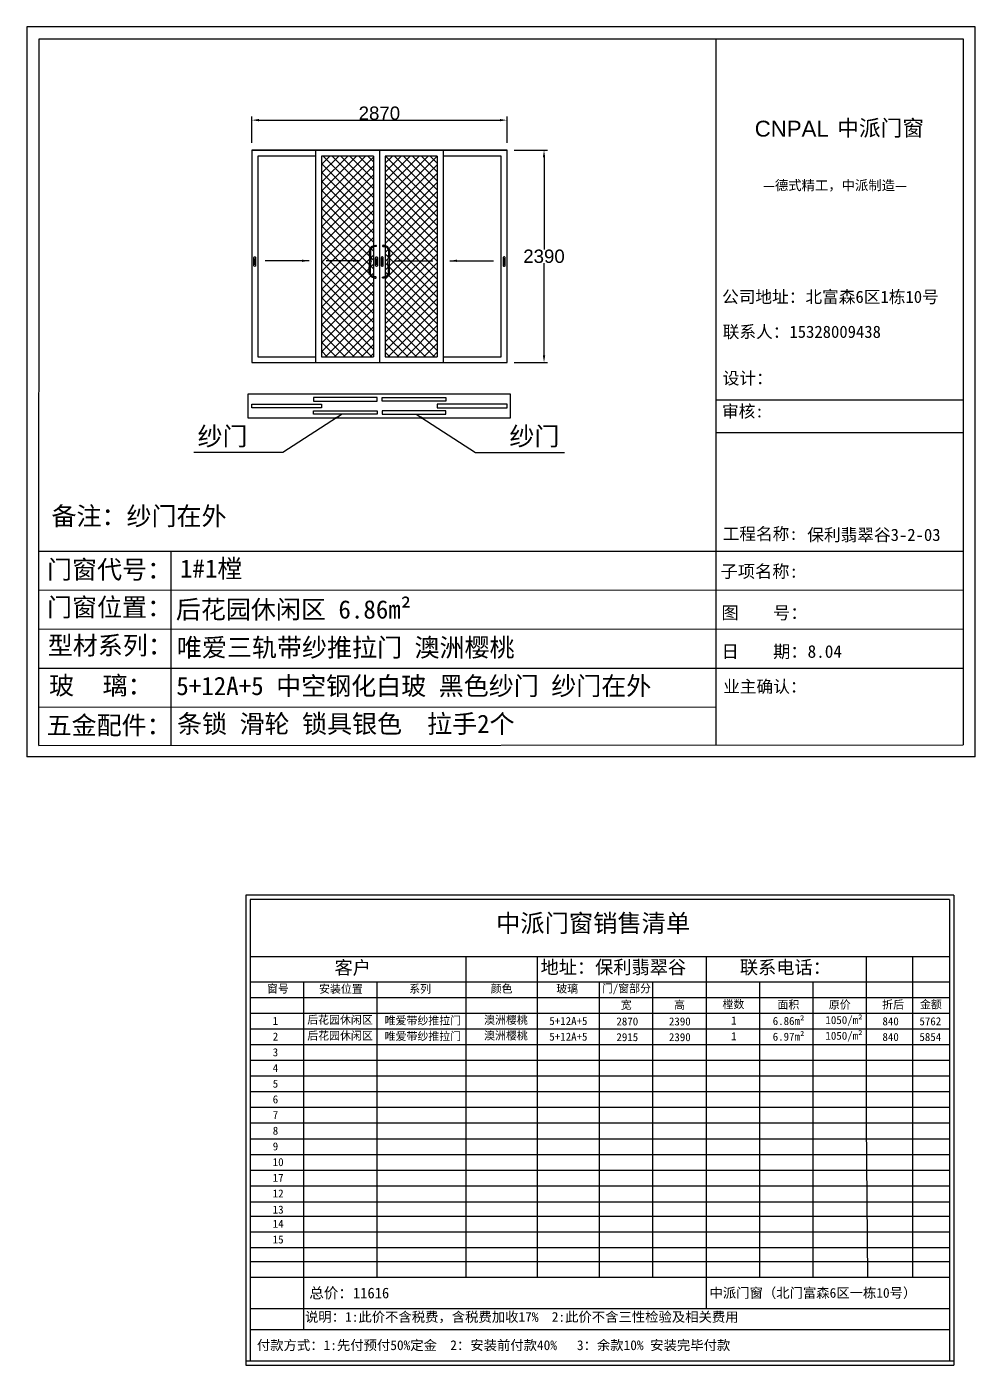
# Model space of a CAD drawing. Header units: inches. Extents: x -138455 to 599497, y -747149 to 13167.
# Drawn here: x 451508 to 462172, y -273852 to -258799 of the extents above; entities that cross this region are included whole.
import ezdxf

# ---------------------------------------------------------------- set-up
doc = ezdxf.new("R2010")
doc.units = ezdxf.units.IN
doc.header["$MEASUREMENT"] = 0
doc.header["$PDMODE"] = 35
doc.header["$PDSIZE"] = -3
doc.layers.add('0 @ 1', color=7, linetype='Continuous')
doc.styles.add('Annotative', font='arialbd.ttf')
doc.styles.add('MtXpl_', font='')
doc.styles.get("Standard").update_dxf_attribs({"font": 'arial.ttf'})
doc.styles.get('MtXpl_').set_extended_font_data('SimSun')
doc.dimstyles.get("Standard").update_dxf_attribs({"dimtxt": 80, "dimasz": 70, "dimexe": 40, "dimexo": 80, "dimgap": 0, "dimtad": 1, "dimtih": 1, "dimtoh": 1, "dimdec": 0, "dimzin": 0, "dimdsep": 46, "dimtxsty": 'Standard', "dimcen": 0.09, "dimadec": 0, "dimazin": 0, "dimtfac": 1, "dimtdec": 0, "dimtofl": 0, "dimtmove": 0, "dimatfit": 3, "dimfxl": 0, "dimtolj": 1, "dimtzin": 0, "dimarcsym": 0})
pattern_1 = [(45, (338187.57, -143299.034), (-50.232586, 50.232586), []), (135, (338187.57, -143299.034), (-50.232586, -50.232586), [])]

# ---------------------------------------------------------------- blocks, each defined once
blk = doc.blocks.new('*D1088')
at = {"color": 0, "lineweight": -2, "transparency": 16777216}
for p, q in [((454038, -260106), (454038, -259809)), ((456908, -260106), (456908, -259809)), ((454118, -259849), (456828, -259849))]:
    blk.add_line(p, q, dxfattribs=at)
at = {"color": 0, "transparency": 16777216}
for points in [[(454118, -259836), (454118, -259862), (454038, -259849)], [(456828, -259836), (456828, -259862), (456908, -259849)]]:
    blk.add_solid(points, dxfattribs=at)
at = {"layer": 'Defpoints', "color": 0, "transparency": 16777216}
for p in [(456908, -259849), (454038, -260186), (456908, -260186)]:
    blk.add_point(p, dxfattribs=at)
at = {"color": 0, "transparency": 16777216, "insert": (455473, -259772), "char_height": 150, "attachment_point": 5}
blk.add_mtext('\\A1;2870', dxfattribs=at)
blk = doc.blocks.new('*D1089')
at = {"color": 0, "lineweight": -2, "transparency": 16777216}
for p, q in [((456988, -260186), (457364, -260186)), ((457324, -260266), (457324, -261305)), ((457324, -262496), (457324, -261458)), ((456988, -262576), (457364, -262576))]:
    blk.add_line(p, q, dxfattribs=at)
at = {"color": 0, "transparency": 16777216}
for points in [[(457311, -260266), (457337, -260266), (457324, -260186)], [(457311, -262496), (457337, -262496), (457324, -262576)]]:
    blk.add_solid(points, dxfattribs=at)
at = {"layer": 'Defpoints', "color": 0, "transparency": 16777216}
for p in [(456908, -260186), (456908, -262576), (457324, -262576)]:
    blk.add_point(p, dxfattribs=at)
at = {"color": 0, "transparency": 16777216, "insert": (457324, -261381), "char_height": 150, "attachment_point": 5}
blk.add_mtext('\\A1;2390', dxfattribs=at)
blk = doc.blocks.new('123z')
at = {"color": 0}
for points in [[(94078, 52755), (94078, 52755, 0.414214), (94088, 52765), (94088, 52845, 0.414214), (94078, 52855), (94078, 52855, 0.414214), (94068, 52845), (94068, 52765, 0.414214)], [(94078, 52775), (94078, 52775, 0.414214), (94083, 52780), (94083, 52830, 0.414214), (94078, 52835), (94078, 52835, 0.414214), (94073, 52830), (94073, 52780, 0.414214)]]:
    blk.add_lwpolyline(points, format="xyb", close=True, dxfattribs=at)
blk = doc.blocks.new('123hhh')
for centre, radius, start, end in [((280706.3, -83231.5), 10, 16.45017, 30.15144), ((280724, -83285), 15, 176.76219, 183.23781), ((280706.3, -83338.5), 10, 329.84856, 343.54983)]:
    blk.add_arc(centre, radius, start, end)
for points, knots in [([(280691.5, -83211), (280688.9, -83210.6), (280685.3, -83210.1), (280685, -83215), (280689.9, -83216.5), (280695.6, -83216.9), (280703.8, -83219.4), (280710.5, -83226.2), (280712.5, -83239.1), (280711.7, -83253.6), (280710.7, -83267.6), (280709.5, -83277.4), (280709.2, -83282.1), (280709.1, -83284.2)], [0, 0, 0, 0, 6.082763, 8.582763, 11.318747, 19.461781, 26.725965, 36.438119, 46.233865, 64.642794, 80.276332, 88.205882, 94.390611, 94.390611, 94.390611, 94.390611]), ([(280714.9, -83226.5), (280712.4, -83222.1), (280706.8, -83213.8), (280697, -83212), (280691.5, -83211)], [0.93741, 0.93741, 0.93741, 0.93741, 13.606526, 29.417915, 29.417915, 29.417915, 29.417915]), ([(280715.8, -83228.7), (280716.2, -83230), (280717.4, -83234.2), (280716.8, -83248.6), (280716.7, -83266), (280716.7, -83280.5), (280716.7, -83285)], [1.197256, 1.197256, 1.197256, 1.197256, 5.358743, 14.155697, 44.084834, 57.684594, 57.684594, 57.684594, 57.684594]), ([(280691.5, -83359), (280688.9, -83359.4), (280685.3, -83359.9), (280685, -83355), (280689.9, -83353.5), (280695.6, -83353.1), (280703.8, -83350.6), (280710.5, -83343.8), (280712.5, -83330.9), (280711.7, -83316.4), (280710.7, -83302.4), (280709.5, -83292.6), (280709.2, -83287.9), (280709.1, -83285.8)], [0, 0, 0, 0, 6.082763, 8.582763, 11.318747, 19.461781, 26.725965, 36.438119, 46.233865, 64.642794, 80.276332, 88.205882, 94.390611, 94.390611, 94.390611, 94.390611]), ([(280715.8, -83341.3), (280716.2, -83340), (280717.4, -83335.8), (280716.8, -83321.4), (280716.7, -83304), (280716.7, -83289.5), (280716.7, -83285)], [1.197256, 1.197256, 1.197256, 1.197256, 5.358743, 14.155697, 44.084834, 57.684594, 57.684594, 57.684594, 57.684594]), ([(280714.9, -83343.5), (280712.4, -83347.9), (280706.8, -83356.2), (280697, -83358), (280691.5, -83359)], [0.93741, 0.93741, 0.93741, 0.93741, 13.606526, 29.417915, 29.417915, 29.417915, 29.417915])]:
    blk.add_open_spline(points, degree=3, knots=knots)

msp = doc.modelspace()

# ---------------------------------------------------------------- hatches: boundary and pattern name
h = msp.add_hatch()
h.set_pattern_fill('ANSI37', color=256, scale=568.316832)
h.set_pattern_definition(pattern_1)
h.paths.add_polyline_path([(455406.9, -260252.7), (455406.9, -262510.1), (454822.1, -262510.1), (454822.1, -260252.7)])
h = msp.add_hatch()
h.set_pattern_fill('ANSI37', color=256, scale=568.316832)
h.set_pattern_definition(pattern_1)
h.paths.add_polyline_path([(455539.6, -260252.7), (455539.6, -262510.1), (456124.4, -262510.1), (456124.4, -260252.7)])

# ---------------------------------------------------------------- linework, layer by layer
for p, q in [((451508.5, -258798.9), (451508.5, -267011.5)), ((462172.2, -258798.9), (451508.5, -258798.9)), ((462172.2, -267011.5), (462172.2, -258798.9)), ((451645.9, -266881.8), (451646, -258935.9)), ((451646, -258935.9), (462035.3, -258935.9)), ((459254.1, -258935.9), (459254, -266874.6)), ((462035.3, -258935.9), (462035.2, -266874.2)), ((454038.3, -260186.4), (456908.3, -260186.4)), ((454755.8, -260252.7), (454104.6, -260252.7)), ((454104.6, -260252.7), (454104.6, -262510.1)), ((454755.8, -260186.4), (454755.8, -262576.4)), ((455406.9, -260252.7), (454822.1, -260252.7)), ((454822.1, -260252.7), (454822.1, -262510.1)), ((455406.9, -260252.7), (455406.9, -262510.1)), ((455473.3, -260186.4), (455473.3, -262576.4)), ((456124.4, -260252.7), (455539.6, -260252.7)), ((455539.6, -260252.7), (455539.6, -262510.1)), ((456124.4, -260252.7), (456124.4, -262510.1)), ((456190.8, -260186.4), (456190.8, -262576.4)), ((456841.9, -260252.7), (456190.8, -260252.7)), ((456841.9, -262510.1), (456841.9, -260252.7)), ((454104.6, -262510.1), (454755.8, -262510.1)), ((454822.1, -262510.1), (455406.9, -262510.1)), ((455539.6, -262510.1), (456124.4, -262510.1)), ((456190.8, -262510.1), (456841.9, -262510.1)), ((459254.1, -262995.6), (462035.3, -262995.6)), ((459254.1, -263363.9), (462035.3, -263363.9)), ((451644.5, -264697), (462035.2, -264697)), ((453127.8, -264697), (453128.4, -266882.8)), ((451644.7, -265135.8), (462035.2, -265132.8)), ((451645, -265574.8), (462035.2, -265571.8)), ((451645.3, -266014), (462035.2, -266014)), ((451645.6, -266449.6), (459254, -266445.7)), ((451645.9, -266881.8), (462035.2, -266874.2)), ((462172.2, -267011.5), (451508.5, -267011.5)), ((461932.2, -268566.3), (453970.8, -268566.3)), ((453970.8, -268566.3), (453970.8, -273852.5)), ((461882.2, -268616.3), (454020.8, -268616.3)), ((454020.8, -268616.3), (454020.8, -273802.5)), ((461882.2, -268616.3), (461882.2, -273802.5)), ((461932.2, -268566.3), (461932.2, -273852.5)), ((461882.2, -269260.5), (454020.8, -269260.5)), ((456445.3, -269260.5), (456445.3, -271127.9)), ((457245.3, -269260.5), (457245.3, -271657.3)), ((459145.3, -269260.5), (459145.3, -273216.2)), ((460945.3, -269260.5), (460945.3, -271127.9)), ((461466.2, -269260.5), (461466.2, -272863.3)), ((454020.8, -269539.7), (461882.2, -269539.7)), ((454620.8, -269539.7), (454620.8, -271127.9)), ((455445.3, -269539.7), (455445.3, -271127.9)), ((457945.3, -269539.7), (457945.3, -271657.3)), ((458545.3, -269539.7), (458545.3, -272863.3)), ((459745.3, -269539.7), (459745.3, -272863.3)), ((460345.3, -269539.7), (460345.3, -271127.9)), ((454020.8, -269716.1), (461882.2, -269716.1)), ((454020.8, -269892.6), (461882.2, -269892.6)), ((454020.8, -270069.1), (461882.2, -270069.1)), ((454020.8, -270245.6), (461882.2, -270245.6)), ((454020.8, -270422), (461882.2, -270422)), ((454020.8, -270598.5), (461882.2, -270598.5)), ((454020.8, -270775), (461882.2, -270775)), ((454020.8, -270951.4), (461882.2, -270951.4)), ((454020.8, -271127.9), (461882.2, -271127.9)), ((454620.8, -271127.9), (454620.8, -271833.8)), ((455445.3, -271127.9), (455445.3, -271657.3)), ((456445.3, -271127.9), (456445.3, -271657.3)), ((460345.3, -271127.9), (460345.3, -272863.3)), ((460945.3, -271127.9), (460960.4, -272863.3)), ((454020.8, -271304.4), (461882.2, -271304.4)), ((454020.8, -271480.9), (461882.2, -271480.9)), ((454020.8, -271657.3), (461882.2, -271657.3)), ((455445.3, -271657.3), (455445.3, -272863.3)), ((456445.3, -271657.3), (456445.3, -272863.3)), ((457245.3, -271657.3), (457245.3, -272863.3)), ((457945.3, -271657.3), (457945.3, -272863.3)), ((454020.8, -271833.8), (461882.2, -271833.8)), ((454620.8, -271833.8), (454620.8, -273450.5)), ((454020.8, -272015.6), (461882.2, -272015.6)), ((454020.8, -272174.7), (461882.2, -272174.7)), ((454020.8, -272351.2), (461882.2, -272351.2)), ((454020.8, -272527.7), (461882.2, -272527.7)), ((454020.8, -272527.7), (461882.2, -272527.7)), ((454020.8, -272686.8), (461882.2, -272686.8)), ((454020.8, -272863.3), (461882.2, -272863.3)), ((455445.3, -273038.9), (455445.3, -273039.7)), ((454020.8, -273216.2), (461882.2, -273216.2)), ((454020.8, -273450.5), (461882.2, -273450.5)), ((453970.8, -273802.5), (461932.2, -273802.5)), ((453970.8, -273852.5), (461932.2, -273852.5))]:
    msp.add_line(p, q)
for points in [[(454038.3, -262576.4), (456908.3, -262576.4), (456908.3, -260186.4), (454038.3, -260186.4)], [(453996.2, -262926.6), (456943.1, -262926.6), (456943.1, -263201.7), (453996.2, -263201.7)], [(454038.3, -263042.9), (454822.1, -263042.9), (454822.1, -263082.9), (454038.3, -263082.9)], [(456908.3, -263042.9), (456124.4, -263042.9), (456124.4, -263082.9), (456908.3, -263082.9)]]:
    msp.add_lwpolyline(points, close=True)
for points in [[(454730.4, -263008.4), (455447.9, -263008.4), (455447.9, -262968.4), (454730.4, -262968.4), (454730.4, -263008.4)], [(456221.2, -263008.4), (455503.7, -263008.4), (455503.7, -262968.4), (456221.2, -262968.4), (456221.2, -263008.4)], [(454730.4, -263117.3), (455447.9, -263117.3), (455447.9, -263157.3), (454730.4, -263157.3), (454730.4, -263117.3)], [(456221.2, -263117.3), (455503.7, -263117.3), (455503.7, -263157.3), (456221.2, -263157.3), (456221.2, -263117.3)]]:
    msp.add_lwpolyline(points)

# ---------------------------------------------------------------- block references
for name, p, xscale, yscale, zscale in [('123hhh', (1151455, -54918.8), -2.479705651220393, 2.479705651220393, 2.479705651220393), ('123hhh', (-240508.5, -54918.8), 2.479705651220393, 2.479705651220393, 2.479705651220393), ('123z', (555519.4, -318381.8), -1.078344757552678, 1.078344757552678, 1.078344757552678), ('123z', (354056.4, -318381.8), 1.078344757552678, 1.078344757552678, 1.078344757552678), ('123z', (355427.1, -318381.8), 1.078344757552678, 1.078344757552678, 1.078344757552678)]:
    msp.add_blockref(name, p, dxfattribs=dict(xscale=xscale, yscale=yscale, zscale=zscale))
at = {"xscale": -1.078344757552678, "yscale": 1.078344757552678, "zscale": 1.078344757552678, "rotation": 359.999999999987}
msp.add_blockref('123z', (556890.1, -318381.8), dxfattribs=at)

# ---------------------------------------------------------------- texts
at = {"style": 'MtXpl_'}
for s, height, p in [('中派门窗', 178.72, (460621, -260027)), ('—德式精工，中派制造—', 109.979, (459786.5, -260636.8)), ('公司地址：北富森6区1栋10号', 137.473, (459325.7, -261905)), ('联系人：15328009438', 137.473, (459333.2, -262298)), ('设计：', 137.47, (459333.4, -262819.7)), ('审核:', 137.47, (459324.6, -263192.4)), ('工程名称:', 137.47, (459332.7, -264570.1)), ('保利翡翠谷3-2-03', 137.473, (460283.8, -264581.9)), ('子项名称:', 142.06, (459308.8, -264994.9)), ('图    号：', 142.06, (459319, -265460.8)), ('日    期：8.04', 142.058, (459319.5, -265896)), ('业主确认：', 137.47, (459338.5, -266287.8))]:
    msp.add_text(s, height=height, dxfattribs=at).set_placement(p)
msp.add_text('CNPAL', height=178.72).set_placement((459693, -260034.3))
at = {"layer": '0 @ 1', "style": 'Annotative'}
for s, p in [('纱门', (453428.3, -263507.4)), ('纱门', (456934.6, -263507.4)), ('备注：纱门在外 ', (451785.8, -264404.9)), ('门窗代号：', (451736, -265005.9)), ('门窗位置：', (451736, -265430.7)), ('型材系列：', (451744.7, -265859.8)), ('玻    璃：', (451759.1, -266309.8)), ('五金配件：', (451730.9, -266758.1))]:
    msp.add_text(s, height=206.21, dxfattribs=at).set_placement(p)
at = {"layer": '0 @ 1', "attachment_point": 1, "style": 'Annotative'}
for s, width, insert, char_height in [('{\\fSimSun|b1|i0|c134|p2;1#1樘}', 4396.385, (453230.5, -264789.3), 206.21), ('{\\fSimSun|b1|i0|c134|p2;后花园休闲区 6.86m²   }', 4396.385, (453184.4, -265248.7), 206.21), ('{\\fSimSun|b1|i0|c134|p2;唯爱三轨带纱推拉门 澳洲樱桃}', 4396.385, (453196.3, -265676.9), 206.21), ('{\\fSimSun|b1|i0|c134|p2;5+12A+5 中空钢化白玻 黑色纱门 纱门在外}', 5972.399, (453189.8, -266109.4), 206.21), ('{\\fSimSun|b1|i0|c134|p2;条锁 滑轮 锁具银色  拉手2个}', 5156.596, (453197.7, -266535.4), 206.21), ('{\\fSimSun|b1|i0|c134|p2;中派门窗销售清单}', 2802.276, (456784.8, -268780.6), 200), ('{\\fSimSun|b1|i0|c134|p2;客户}', 485.592, (454968.5, -269306.1), 150), ('{\\fSimSun|b1|i0|c134|p2;地址：保利翡翠谷}', 2494.688, (457284.8, -269300.2), 150), ('{\\fSimSun|b1|i0|c134|p2;联系电话：}', 1409.924, (459526.5, -269302), 150), ('{\\fSimSun|b1|i0|c134|p2;窗号}', 485.592, (454209.5, -269572.3), 90), ('{\\fSimSun|b1|i0|c134|p2;安装位置}', 706.927, (454794.4, -269575.5), 90), ('{\\fSimSun|b1|i0|c134|p2;系列}', 485.592, (455808.7, -269574.5), 90), ('{\\fSimSun|b1|i0|c134|p2;颜色}', 485.592, (456724.7, -269572.5), 90), ('{\\fSimSun|b1|i0|c134|p2;玻璃}', 485.592, (457462.1, -269572.5), 90), ('{\\fSimSun|b1|i0|c134|p2;门/窗部分}', 603.897, (457974, -269569.6), 90), ('{\\fSimSun|b1|i0|c134|p2;宽}', 603.897, (458186.9, -269755.2), 90), ('{\\fSimSun|b1|i0|c134|p2;高}', 603.897, (458786.9, -269755.2), 90), ('{\\fSimSun|b1|i0|c134|p2;樘数}', 603.897, (459330.2, -269748.2), 90), ('{\\fSimSun|b1|i0|c134|p2;面积}', 603.897, (459948.7, -269752), 90), ('{\\fSimSun|b1|i0|c134|p2;原价}', 603.897, (460526.4, -269752), 90), ('{\\fSimSun|b1|i0|c134|p2;折后}', 603.897, (461126.4, -269752), 90), ('{\\fSimSun|b1|i0|c134|p2;金额}', 603.897, (461551.1, -269749.2), 90), ('{\\fSimSun|b1|i0|c134|p2;后花园休闲区}', 921.091, (454661.6, -269922.8), 90), ('{\\fSimSun|b1|i0|c134|p2;澳洲樱桃}', 840.838, (456650.4, -269923.8), 90), ('{\\fSimSun|b1|i0|c134|p2;1050/m²}', 753.781, (460488.2, -269925.5), 90), ('{\\fSimSun|b1|i0|c134|p2;1}', 485.592, (454273.9, -269934.5), 90), ('{\\fSimSun|b1|i0|c134|p2;唯爱带纱推拉门}', 921.091, (455532.3, -269930.7), 90), ('{\\fSimSun|b1|i0|c134|p2;5+12A+5}', 753.781, (457383.7, -269935.7), 90), ('{\\fSimSun|b1|i0|c134|p2;2870}', 753.781, (458138.1, -269940.9), 90), ('{\\fSimSun|b1|i0|c134|p2;2390}', 753.781, (458728.5, -269941.1), 90), ('{\\fSimSun|b1|i0|c134|p2;1}', 753.781, (459427.7, -269931.1), 90), ('{\\fSimSun|b1|i0|c134|p2;6.86m²}', 753.781, (459895.6, -269935.7), 90), ('{\\fSimSun|b1|i0|c134|p2;840}', 753.781, (461129, -269939.1), 90), ('{\\fSimSun|b1|i0|c134|p2;5762}', 753.781, (461545, -269939.1), 90), ('{\\fSimSun|b1|i0|c134|p2;2}', 485.592, (454273.9, -270111), 90), ('{\\fSimSun|b1|i0|c134|p2;后花园休闲区}', 921.091, (454662.1, -270101.8), 90), ('{\\fSimSun|b1|i0|c134|p2;唯爱带纱推拉门}', 921.091, (455532.3, -270107.2), 90), ('{\\fSimSun|b1|i0|c134|p2;澳洲樱桃}', 840.838, (456650.4, -270100.3), 90), ('{\\fSimSun|b1|i0|c134|p2;5+12A+5}', 753.781, (457383.7, -270112.1), 90), ('{\\fSimSun|b1|i0|c134|p2;2915}', 753.781, (458138.1, -270117.4), 90), ('{\\fSimSun|b1|i0|c134|p2;2390}', 753.781, (458728.5, -270117.6), 90), ('{\\fSimSun|b1|i0|c134|p2;1}', 753.781, (459427.7, -270107.5), 90), ('{\\fSimSun|b1|i0|c134|p2;6.97m²}', 753.781, (459895.6, -270112.2), 90), ('{\\fSimSun|b1|i0|c134|p2;1050/m²}', 753.781, (460488.2, -270102), 90), ('{\\fSimSun|b1|i0|c134|p2;840}', 753.781, (461129, -270115.6), 90), ('{\\fSimSun|b1|i0|c134|p2;5854}', 753.781, (461545, -270115.6), 90), ('{\\fSimSun|b1|i0|c134|p2;3}', 485.592, (454273.9, -270287.5), 90), ('{\\fSimSun|b1|i0|c134|p2;4}', 485.592, (454273.9, -270464), 90), ('{\\fSimSun|b1|i0|c134|p2;5}', 485.592, (454273.9, -270640.4), 90), ('{\\fSimSun|b1|i0|c134|p2;6}', 485.592, (454273.9, -270816.9), 90), ('{\\fSimSun|b1|i0|c134|p2;7}', 485.592, (454273.9, -270993.4), 90), ('{\\fSimSun|b1|i0|c134|p2;8}', 485.592, (454273.9, -271169.8), 90), ('{\\fSimSun|b1|i0|c134|p2;9}', 485.592, (454273.9, -271346.3), 90), ('{\\fSimSun|b1|i0|c134|p2;10}', 485.592, (454273.9, -271522.8), 90), ('{\\fSimSun|b1|i0|c134|p2;17}', 485.592, (454273.9, -271699.3), 90), ('{\\fSimSun|b1|i0|c134|p2;12}', 485.592, (454273.9, -271875.7), 90), ('{\\fSimSun|b1|i0|c134|p2;13}', 485.592, (454273.9, -272057.5), 90), ('{\\fSimSun|b1|i0|c134|p2;14}', 485.592, (454273.9, -272216.6), 90), ('{\\fSimSun|b1|i0|c134|p2;15}', 485.592, (454273.9, -272393.1), 90), ('{\\fSimSun|b1|i0|c134|p2;总价：11616}', 2423.77, (454684.6, -272979.9), 120), ('{\\fSimSun|b1|i0|c134|p2;中派门窗（北门富森6区一栋10号）}', 2734.804, (459184.9, -272983.6), 110), ('{\\fSimSun|b1|i0|c134|p2;说明：1:此价不含税费，含税费加收17%  2:此价不含三性检验及相关费用}', 6113.097, (454637.1, -273254), 110), ('{\\fSimSun|b1|i0|c134|p2;付款方式：1:先付预付50%定金  2：安装前付款40%   3：余款10% 安装完毕付款}', 6510.182, (454095.8, -273572.1), 110)]:
    msp.add_mtext_dynamic_manual_height_columns(s, width=width, gutter_width=903.5, heights=[0], dxfattribs=dict(at, insert=insert, char_height=char_height))

# ---------------------------------------------------------------- dimensions: what is measured, and where the dimension line sits
dim = msp.add_linear_dim(base=(456908.3, -259849.1), p1=(454038.3, -260186.4), p2=(456908.3, -260186.4), dimstyle='Standard', override={"dimtxt": 150, "dimasz": 80})
dim.commit()
dim.dimension.update_dxf_attribs({"geometry": '*D1088', "text_midpoint": (455473.3, -259849.1), "dimtype": 160})
dim = msp.add_linear_dim(base=(457323.8, -262576.4), p1=(456908.3, -260186.4), p2=(456908.3, -262576.4), angle=90, dimstyle='Standard', override={"dimtxt": 150, "dimasz": 80})
dim.commit()
dim.dimension.update_dxf_attribs({"geometry": '*D1089', "text_midpoint": (457323.8, -261381.4), "dimtype": 160})

# ---------------------------------------------------------------- leaders
for points, override in [([(454681.9, -261430.8), (454189.3, -261430.8)], {"dimtxt": 150, "dimasz": 80}), ([(455258.6, -261430.8), (454873.6, -261430.8)], {"dimtxt": 150, "dimasz": 80}), ([(455642.7, -261430.8), (456072.9, -261430.8)], {"dimtxt": 150, "dimasz": 80}), ([(456264.6, -261430.8), (456757.2, -261430.8)], {"dimtxt": 150, "dimasz": 80}), ([(455053.8, -263157.3), (454386.9, -263587.5), (453385.9, -263587.5)], {"dimtxt": 160, "dimasz": 80, "dimexe": 30, "dimexo": 100, "dimgap": 10, "dimtad": 0}), ([(455885.5, -263157.3), (456552.4, -263587.5), (457553.3, -263587.5)], {"dimtxt": 160, "dimasz": 80, "dimexe": 30, "dimexo": 100, "dimgap": 10, "dimtad": 0})]:
    msp.add_leader(points, dimstyle='Standard', override=override)

doc.saveas('drawing.dxf')
